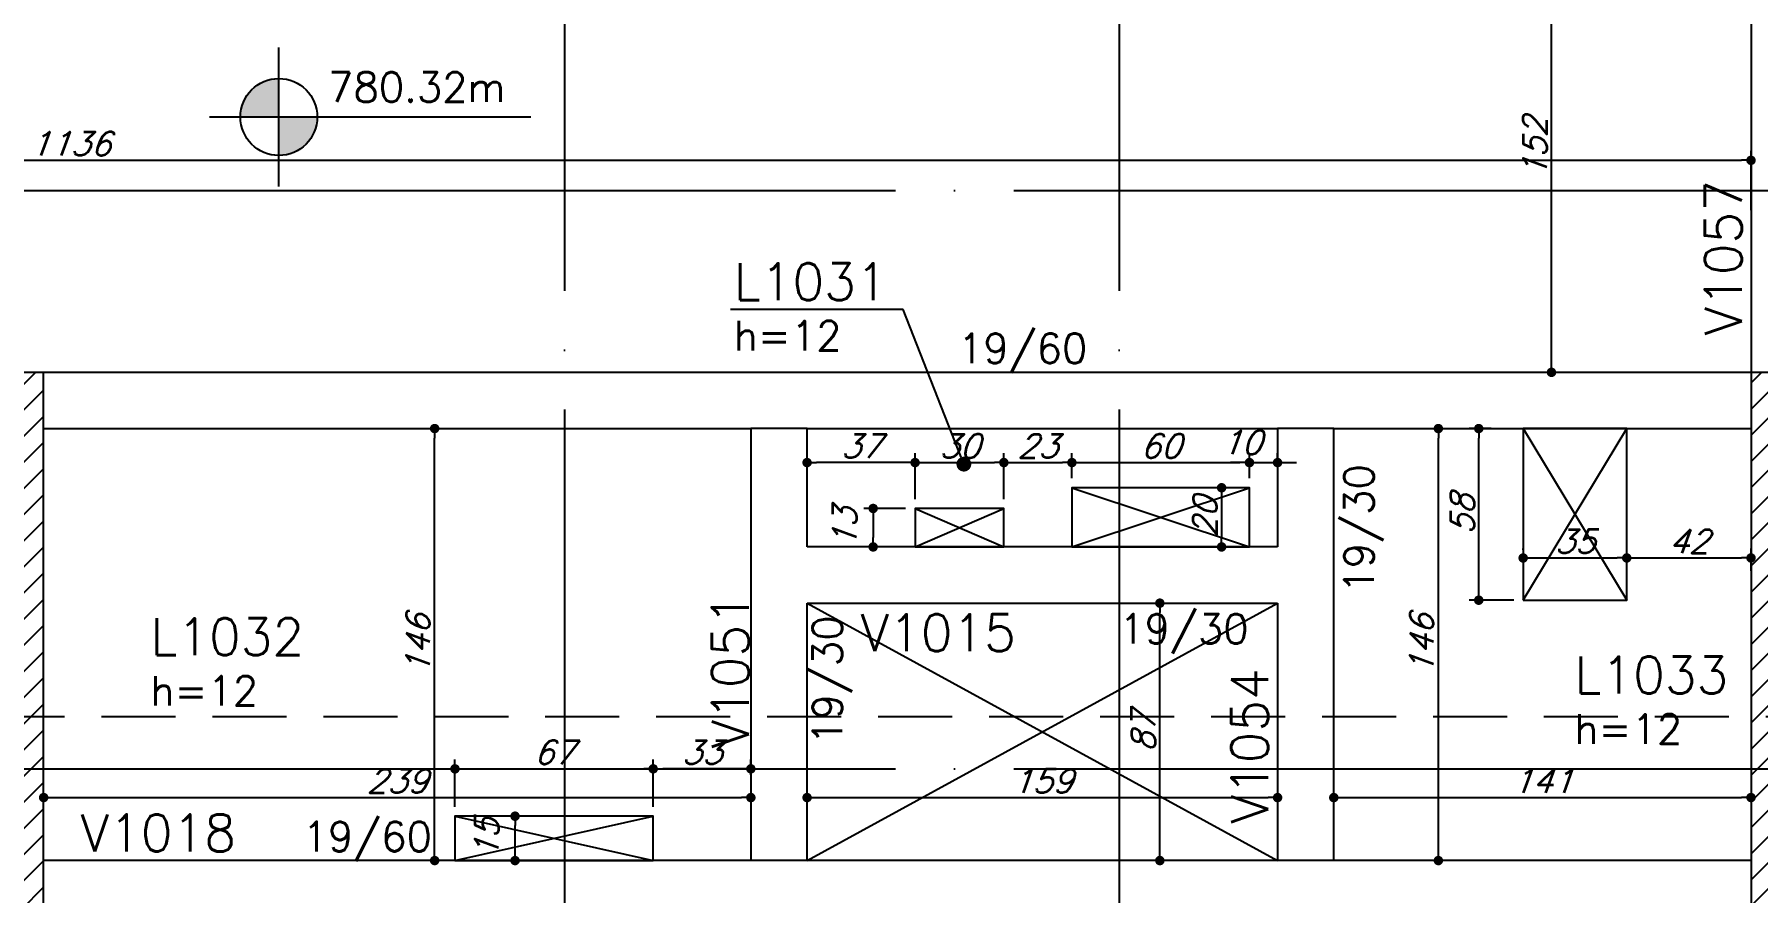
# Model space of a CAD drawing. Extents: x -4723 to 4922, y -2048 to 2452.
# Drawn here: x 16 to 598, y 318 to 608 of the extents above; entities that cross this region are included whole.
import ezdxf
from ezdxf import colors
from ezdxf.entities.mleader import LeaderData, LeaderLine
from ezdxf.enums import TextEntityAlignment as Align
from ezdxf.math import Vec2, Vec3

# ---------------------------------------------------------------- set-up
doc = ezdxf.new("R2010")
doc.units = 0
doc.header["$LTSCALE"] = 50
doc.header["$MEASUREMENT"] = 0
doc.linetypes.add('DASHED', pattern=[0.75, 0.5, -0.25])
doc.linetypes.add('EIXO', pattern=[6.8, 6, -0.4, 0, -0.4])
doc.layers.get('0').update_dxf_attribs({"linetype": 'CONTINUOUS'})
doc.layers.get('DEFPOINTS').update_dxf_attribs({"linetype": 'CONTINUOUS'})
for name, color, linetype in [('F-AUX-RED', 1, 'CONTINUOUS'), ('F-COTAS', 106, 'CONTINUOUS'), ('F-COTAS-FUROS', 50, 'CONTINUOUS'), ('F-EIXO', 12, 'EIXO'), ('F-LAJES-DIM', 2, 'CONTINUOUS'), ('F-LAJES-NOME', 4, 'CONTINUOUS'), ('F-NÍVEL-PLANTA', 2, 'CONTINUOUS'), ('F-PILARES-HACH', 174, 'CONTINUOUS'), ('F-PILARES-S', 170, 'CONTINUOUS'), ('F-TEXTO', 6, 'CONTINUOUS'), ('F-VIGAS', 3, 'CONTINUOUS'), ('F-VIGAS-DIM', 2, 'CONTINUOUS'), ('F-VIGAS-NOME', 4, 'CONTINUOUS'), ('F-VÃO', 1, 'CONTINUOUS')]:
    doc.layers.add(name, color=color, linetype=linetype)
doc.styles.add('CP-TEXT-INCL', font='simplex.shx', dxfattribs={"oblique": 20})
doc.styles.add('MCP', font='simplex.shx')
doc.styles.add('ROMANS', font='simplex.shx')
doc.styles.get("Standard").update_dxf_attribs({"font": 'simplex.shx'})
doc.dimstyles.new('CP-COTAS-50', dxfattribs={"dimscale": 0.64, "dimtxt": 12.5, "dimasz": 5, "dimexe": 5, "dimexo": 5, "dimgap": 2.5, "dimtad": 1, "dimdec": 1, "dimdsep": 46, "dimtxsty": 'CP-TEXT-INCL', "dimblk1": 'DOT', "dimblk2": 'DOT', "dimsah": 1, "dimcen": 9, "dimclrd": 256, "dimclre": 256, "dimclrt": 256, "dimadec": 0, "dimazin": 0, "dimtfac": 1, "dimtdec": 1, "dimtmove": 2, "dimatfit": 3, "dimldrblk": 'DOT', "dimfxl": 0, "dimtolj": 1, "dimarcsym": 0})

# ---------------------------------------------------------------- blocks, each defined once
blk = doc.blocks.new('Nível - Planta')
at = {"layer": 'F-NÍVEL-PLANTA'}
h = blk.add_hatch(color=71, dxfattribs=at)
h.paths.add_polyline_path([(0, 0), (0, 0.26, 0.414214), (-0.26, 0)])
h.paths.add_polyline_path([(0.26, 0), (0, 0), (0, -0.26, 0.414214)])
for p, q in [((0, -0.469), (0, 0.469)), ((-0.469, 0), (1.704, 0))]:
    blk.add_line(p, q, dxfattribs=at)
blk.add_circle((0, 0), 0.26, dxfattribs=at)
at = {"layer": 'F-TEXTO', "color": 3, "style": 'MCP'}
blk.add_attdef('NÍVEL', (0.333, 0.102), '', height=0.2, dxfattribs=at)
blk = doc.blocks.new('*U48')
at = {"layer": 'F-EIXO'}
blk.add_line((0, 0), (7285, 0), dxfattribs=at)
at = {"layer": 'F-TEXTO', "style": 'ROMANS'}
blk.add_attdef('EIXO', text='', height=17.5, dxfattribs=at).set_placement((-28.2072, 0), align=Align.MIDDLE_CENTER)
blk = doc.blocks.new('*U57')
at = {"layer": 'F-EIXO'}
blk.add_line((0, 0), (0, -2655), dxfattribs=at)
at = {"layer": 'F-TEXTO', "style": 'ROMANS'}
blk.add_attdef('EIXO', text='', height=17.5, rotation=360, dxfattribs=at).set_placement((0, 28.21), align=Align.MIDDLE_CENTER)
blk = doc.blocks.new('*U31')
at = {"layer": 'F-EIXO'}
blk.add_line((0, 0), (0, -2655), dxfattribs=at)
at = {"layer": 'F-TEXTO', "style": 'ROMANS'}
blk.add_attdef('EIXO', text='', height=17.5, rotation=360, dxfattribs=at).set_placement((0, 28.21), align=Align.MIDDLE_CENTER)
blk = doc.blocks.new('*U36')
at = {"layer": 'F-EIXO'}
blk.add_line((0, 0), (7285, 0), dxfattribs=at)
at = {"layer": 'F-TEXTO', "style": 'ROMANS'}
blk.add_attdef('EIXO', text='', height=17.5, dxfattribs=at).set_placement((-28.2072, 0), align=Align.MIDDLE_CENTER)
blk = doc.blocks.new('_DOT')
at = {"color": 0, "linetype": 'ByBlock'}
blk.add_line((-0.5, 0), (-1, 0), dxfattribs=at)
at = {"color": 0, "linetype": 'ByBlock', "const_width": 0.5}
blk.add_lwpolyline([(-0.25, 0, 1), (0.25, 0, 1)], format="xyb", close=True, dxfattribs=at)
blk = doc.blocks.new('*D170')
at = {"layer": 'DEFPOINTS', "color": 0, "linetype": 'Continuous', "transparency": 16777216}
for p in [(151.14, 474.5), (151.14, 474.5), (151.14, 328.5)]:
    blk.add_point(p, dxfattribs=at)
at = {"layer": 'F-COTAS', "linetype": 'Continuous', "lineweight": -2, "transparency": 16777216}
blk.add_line((151.14, 331.7), (151.14, 471.3), dxfattribs=at)
at = {"layer": 'F-COTAS', "linetype": 'Continuous', "lineweight": -2, "transparency": 16777216, "xscale": 3.2, "yscale": 3.2, "zscale": 3.2}
for p, rotation in [((151.14, 474.5), 90), ((151.14, 328.5), 270)]:
    blk.add_blockref('_DOT', p, dxfattribs=dict(at, rotation=rotation))
at = {"layer": 'F-COTAS', "linetype": 'Continuous', "transparency": 16777216, "insert": (145.54, 401.5), "char_height": 8, "attachment_point": 5, "rotation": 90, "style": 'CP-TEXT-INCL'}
blk.add_mtext('\\A1;146', dxfattribs=at)
blk = doc.blocks.new('*D172')
at = {"layer": 'DEFPOINTS', "color": 0, "linetype": 'Continuous', "transparency": 16777216}
for p in [(396.22, 415.5), (396.22, 415.5), (396.22, 328.5)]:
    blk.add_point(p, dxfattribs=at)
at = {"layer": 'F-COTAS', "linetype": 'Continuous', "lineweight": -2, "transparency": 16777216}
blk.add_line((396.22, 331.7), (396.22, 412.3), dxfattribs=at)
at = {"layer": 'F-COTAS', "linetype": 'Continuous', "lineweight": -2, "transparency": 16777216, "xscale": 3.2, "yscale": 3.2, "zscale": 3.2}
for p, rotation in [((396.22, 415.5), 90), ((396.22, 328.5), 270)]:
    blk.add_blockref('_DOT', p, dxfattribs=dict(at, rotation=rotation))
at = {"layer": 'F-COTAS', "linetype": 'Continuous', "transparency": 16777216, "insert": (390.62, 372), "char_height": 8, "attachment_point": 5, "rotation": 90, "style": 'CP-TEXT-INCL'}
blk.add_mtext('\\A1;87', dxfattribs=at)
blk = doc.blocks.new('*D175')
at = {"layer": 'DEFPOINTS', "color": 0, "linetype": 'Continuous', "transparency": 16777216}
for p in [(490.34, 474.5), (490.34, 474.5), (490.34, 328.5)]:
    blk.add_point(p, dxfattribs=at)
at = {"layer": 'F-COTAS', "linetype": 'Continuous', "lineweight": -2, "transparency": 16777216}
blk.add_line((490.34, 331.7), (490.34, 471.3), dxfattribs=at)
at = {"layer": 'F-COTAS', "linetype": 'Continuous', "lineweight": -2, "transparency": 16777216, "xscale": 3.2, "yscale": 3.2, "zscale": 3.2}
for p, rotation in [((490.34, 474.5), 90), ((490.34, 328.5), 270)]:
    blk.add_blockref('_DOT', p, dxfattribs=dict(at, rotation=rotation))
at = {"layer": 'F-COTAS', "linetype": 'Continuous', "transparency": 16777216, "insert": (484.74, 401.5), "char_height": 8, "attachment_point": 5, "rotation": 90, "style": 'CP-TEXT-INCL'}
blk.add_mtext('\\A1;146', dxfattribs=at)
blk = doc.blocks.new('*D176')
at = {"layer": 'DEFPOINTS', "color": 0, "linetype": 'Continuous', "transparency": 16777216}
for p in [(528.57, 645.5), (528.57, 645.5), (528.57, 493.5)]:
    blk.add_point(p, dxfattribs=at)
at = {"layer": 'F-COTAS', "linetype": 'Continuous', "lineweight": -2, "transparency": 16777216}
blk.add_line((528.57, 496.7), (528.57, 642.3), dxfattribs=at)
at = {"layer": 'F-COTAS', "linetype": 'Continuous', "lineweight": -2, "transparency": 16777216, "xscale": 3.2, "yscale": 3.2, "zscale": 3.2}
for p, rotation in [((528.57, 645.5), 90), ((528.57, 493.5), 270)]:
    blk.add_blockref('_DOT', p, dxfattribs=dict(at, rotation=rotation))
at = {"layer": 'F-COTAS', "linetype": 'Continuous', "transparency": 16777216, "insert": (522.97, 569.5), "char_height": 8, "attachment_point": 5, "rotation": 90, "style": 'CP-TEXT-INCL'}
blk.add_mtext('\\A1;152', dxfattribs=at)
blk = doc.blocks.new('*D244')
at = {"layer": 'DEFPOINTS', "color": 0, "linetype": 'Continuous', "transparency": 16777216}
for p in [(19, 349.79), (258, 349.79), (258, 349.79)]:
    blk.add_point(p, dxfattribs=at)
at = {"layer": 'F-COTAS', "linetype": 'Continuous', "lineweight": -2, "transparency": 16777216}
blk.add_line((22.2, 349.79), (254.8, 349.79), dxfattribs=at)
at = {"layer": 'F-COTAS', "linetype": 'Continuous', "lineweight": -2, "transparency": 16777216, "xscale": 3.2, "yscale": 3.2, "zscale": 3.2, "rotation": 180}
blk.add_blockref('_DOT', (19, 349.79), dxfattribs=at)
at = {"layer": 'F-COTAS', "linetype": 'Continuous', "lineweight": -2, "transparency": 16777216, "xscale": 3.2, "yscale": 3.2, "zscale": 3.2}
blk.add_blockref('_DOT', (258, 349.79), dxfattribs=at)
at = {"layer": 'F-COTAS', "linetype": 'Continuous', "transparency": 16777216, "insert": (138.5, 355.39), "char_height": 8, "attachment_point": 5, "style": 'CP-TEXT-INCL'}
blk.add_mtext('\\A1;239', dxfattribs=at)
blk = doc.blocks.new('*D245')
at = {"layer": 'DEFPOINTS', "color": 0, "linetype": 'Continuous', "transparency": 16777216}
for p in [(277, 349.79), (436, 349.79), (436, 349.79)]:
    blk.add_point(p, dxfattribs=at)
at = {"layer": 'F-COTAS', "linetype": 'Continuous', "lineweight": -2, "transparency": 16777216}
blk.add_line((280.2, 349.79), (432.8, 349.79), dxfattribs=at)
at = {"layer": 'F-COTAS', "linetype": 'Continuous', "lineweight": -2, "transparency": 16777216, "xscale": 3.2, "yscale": 3.2, "zscale": 3.2, "rotation": 180}
blk.add_blockref('_DOT', (277, 349.79), dxfattribs=at)
at = {"layer": 'F-COTAS', "linetype": 'Continuous', "lineweight": -2, "transparency": 16777216, "xscale": 3.2, "yscale": 3.2, "zscale": 3.2}
blk.add_blockref('_DOT', (436, 349.79), dxfattribs=at)
at = {"layer": 'F-COTAS', "linetype": 'Continuous', "transparency": 16777216, "insert": (356.5, 355.39), "char_height": 8, "attachment_point": 5, "style": 'CP-TEXT-INCL'}
blk.add_mtext('\\A1;159', dxfattribs=at)
blk = doc.blocks.new('*D246')
at = {"layer": 'DEFPOINTS', "color": 0, "linetype": 'Continuous', "transparency": 16777216}
for p in [(455, 349.79), (596, 349.79), (596, 349.79)]:
    blk.add_point(p, dxfattribs=at)
at = {"layer": 'F-COTAS', "linetype": 'Continuous', "lineweight": -2, "transparency": 16777216}
blk.add_line((458.2, 349.79), (592.8, 349.79), dxfattribs=at)
at = {"layer": 'F-COTAS', "linetype": 'Continuous', "lineweight": -2, "transparency": 16777216, "xscale": 3.2, "yscale": 3.2, "zscale": 3.2, "rotation": 180}
blk.add_blockref('_DOT', (455, 349.79), dxfattribs=at)
at = {"layer": 'F-COTAS', "linetype": 'Continuous', "lineweight": -2, "transparency": 16777216, "xscale": 3.2, "yscale": 3.2, "zscale": 3.2}
blk.add_blockref('_DOT', (596, 349.79), dxfattribs=at)
at = {"layer": 'F-COTAS', "linetype": 'Continuous', "transparency": 16777216, "insert": (525.5, 355.39), "char_height": 8, "attachment_point": 5, "style": 'CP-TEXT-INCL'}
blk.add_mtext('\\A1;141', dxfattribs=at)
blk = doc.blocks.new('*D249')
at = {"layer": 'DEFPOINTS', "color": 0, "linetype": 'Continuous', "transparency": 16777216}
for p in [(596, 565.16), (-540, 555.16), (596, 545.16)]:
    blk.add_point(p, dxfattribs=at)
at = {"layer": 'F-COTAS', "linetype": 'Continuous', "lineweight": -2, "transparency": 16777216}
for p, q in [((-540, 558.36), (-540, 568.36)), ((-536.8, 565.16), (592.8, 565.16)), ((596, 548.36), (596, 568.36))]:
    blk.add_line(p, q, dxfattribs=at)
at = {"layer": 'F-COTAS', "linetype": 'Continuous', "lineweight": -2, "transparency": 16777216, "xscale": 3.2, "yscale": 3.2, "zscale": 3.2, "rotation": 180}
blk.add_blockref('_DOT', (-540, 565.16), dxfattribs=at)
at = {"layer": 'F-COTAS', "linetype": 'Continuous', "lineweight": -2, "transparency": 16777216, "xscale": 3.2, "yscale": 3.2, "zscale": 3.2}
blk.add_blockref('_DOT', (596, 565.16), dxfattribs=at)
at = {"layer": 'F-COTAS', "linetype": 'Continuous', "transparency": 16777216, "insert": (28, 570.76), "char_height": 8, "attachment_point": 5, "style": 'CP-TEXT-INCL'}
blk.add_mtext('\\A1;1136', dxfattribs=at)
blk = doc.blocks.new('*U359')
at = {"layer": 'F-VÃO'}
for p, q in [((0, 0), (35, 58)), ((0, 58), (35, 0))]:
    blk.add_line(p, q, dxfattribs=at)
at = {"layer": 'F-VÃO', "color": 3}
blk.add_lwpolyline([(0, 0), (35, 0), (35, 58), (0, 58)], close=True, dxfattribs=at)
blk = doc.blocks.new('*U362')
at = {"layer": 'F-VÃO'}
for p, q in [((0, 0), (67, 15)), ((0, 15), (67, 0))]:
    blk.add_line(p, q, dxfattribs=at)
at = {"layer": 'F-VÃO', "color": 3}
blk.add_lwpolyline([(0, 0), (67, 0), (67, 15), (0, 15)], close=True, dxfattribs=at)
blk = doc.blocks.new('*D469')
at = {"layer": 'DEFPOINTS', "color": 0, "linetype": 'Continuous', "transparency": 16777216}
for p in [(519, 430.27), (554, 430.77), (554, 430.27)]:
    blk.add_point(p, dxfattribs=at)
at = {"layer": 'F-COTAS-FUROS', "linetype": 'Continuous', "lineweight": -2, "transparency": 16777216}
for p, q in [((519, 433.47), (519, 433.97)), ((554, 433.47), (554, 433.97)), ((522.2, 430.77), (550.8, 430.77))]:
    blk.add_line(p, q, dxfattribs=at)
at = {"layer": 'F-COTAS-FUROS', "linetype": 'Continuous', "lineweight": -2, "transparency": 16777216, "xscale": 3.2, "yscale": 3.2, "zscale": 3.2, "rotation": 180}
blk.add_blockref('_DOT', (519, 430.77), dxfattribs=at)
at = {"layer": 'F-COTAS-FUROS', "linetype": 'Continuous', "lineweight": -2, "transparency": 16777216, "xscale": 3.2, "yscale": 3.2, "zscale": 3.2}
blk.add_blockref('_DOT', (554, 430.77), dxfattribs=at)
at = {"layer": 'F-COTAS-FUROS', "linetype": 'Continuous', "transparency": 16777216, "insert": (536.5, 436.37), "char_height": 8, "attachment_point": 5, "style": 'CP-TEXT-INCL'}
blk.add_mtext('\\A1;35', dxfattribs=at)
blk = doc.blocks.new('*D470')
at = {"layer": 'DEFPOINTS', "color": 0, "linetype": 'Continuous', "transparency": 16777216}
for p in [(596, 430.77), (554, 423.26), (596, 423.26)]:
    blk.add_point(p, dxfattribs=at)
at = {"layer": 'F-COTAS-FUROS', "linetype": 'Continuous', "lineweight": -2, "transparency": 16777216}
for p, q in [((554, 426.46), (554, 433.97)), ((596, 426.46), (596, 433.97)), ((557.2, 430.77), (592.8, 430.77))]:
    blk.add_line(p, q, dxfattribs=at)
at = {"layer": 'F-COTAS-FUROS', "linetype": 'Continuous', "lineweight": -2, "transparency": 16777216, "xscale": 3.2, "yscale": 3.2, "zscale": 3.2, "rotation": 180}
blk.add_blockref('_DOT', (554, 430.77), dxfattribs=at)
at = {"layer": 'F-COTAS-FUROS', "linetype": 'Continuous', "lineweight": -2, "transparency": 16777216, "xscale": 3.2, "yscale": 3.2, "zscale": 3.2}
blk.add_blockref('_DOT', (596, 430.77), dxfattribs=at)
at = {"layer": 'F-COTAS-FUROS', "linetype": 'Continuous', "transparency": 16777216, "insert": (575, 436.37), "char_height": 8, "attachment_point": 5, "style": 'CP-TEXT-INCL'}
blk.add_mtext('\\A1;42', dxfattribs=at)
blk = doc.blocks.new('*D471')
at = {"layer": 'DEFPOINTS', "color": 0, "linetype": 'Continuous', "transparency": 16777216}
for p in [(503.99, 474.5), (511.38, 474.5), (519, 416.5)]:
    blk.add_point(p, dxfattribs=at)
at = {"layer": 'F-COTAS-FUROS', "linetype": 'Continuous', "lineweight": -2, "transparency": 16777216}
for p, q in [((508.18, 474.5), (500.79, 474.5)), ((503.99, 419.7), (503.99, 471.3)), ((515.8, 416.5), (500.79, 416.5))]:
    blk.add_line(p, q, dxfattribs=at)
at = {"layer": 'F-COTAS-FUROS', "linetype": 'Continuous', "lineweight": -2, "transparency": 16777216, "xscale": 3.2, "yscale": 3.2, "zscale": 3.2}
for p, rotation in [((503.99, 474.5), 90), ((503.99, 416.5), 270)]:
    blk.add_blockref('_DOT', p, dxfattribs=dict(at, rotation=rotation))
at = {"layer": 'F-COTAS-FUROS', "linetype": 'Continuous', "transparency": 16777216, "insert": (498.39, 445.5), "char_height": 8, "attachment_point": 5, "rotation": 90, "style": 'CP-TEXT-INCL'}
blk.add_mtext('\\A1;58', dxfattribs=at)
blk = doc.blocks.new('*D472')
at = {"layer": 'DEFPOINTS', "color": 0, "linetype": 'Continuous', "transparency": 16777216}
for p in [(178.31, 343.5), (179.33, 343.5), (179.33, 328.5)]:
    blk.add_point(p, dxfattribs=at)
at = {"layer": 'F-COTAS-FUROS', "linetype": 'Continuous', "lineweight": -2, "transparency": 16777216}
for p, q in [((176.13, 343.5), (175.11, 343.5)), ((178.31, 331.7), (178.31, 340.3)), ((176.13, 328.5), (175.11, 328.5))]:
    blk.add_line(p, q, dxfattribs=at)
at = {"layer": 'F-COTAS-FUROS', "linetype": 'Continuous', "lineweight": -2, "transparency": 16777216, "xscale": 3.2, "yscale": 3.2, "zscale": 3.2}
for p, rotation in [((178.31, 343.5), 90), ((178.31, 328.5), 270)]:
    blk.add_blockref('_DOT', p, dxfattribs=dict(at, rotation=rotation))
at = {"layer": 'F-COTAS-FUROS', "linetype": 'Continuous', "transparency": 16777216, "insert": (168.71, 336), "char_height": 8, "attachment_point": 5, "rotation": 90, "style": 'CP-TEXT-INCL'}
blk.add_mtext('\\A1;15', dxfattribs=at)
blk = doc.blocks.new('*D473')
at = {"layer": 'DEFPOINTS', "color": 0, "linetype": 'Continuous', "transparency": 16777216}
for p in [(225, 359.5), (158, 343.5), (225, 343.5)]:
    blk.add_point(p, dxfattribs=at)
at = {"layer": 'F-COTAS-FUROS', "linetype": 'Continuous', "lineweight": -2, "transparency": 16777216}
for p, q in [((158, 346.7), (158, 362.7)), ((225, 346.7), (225, 362.7)), ((161.2, 359.5), (221.8, 359.5))]:
    blk.add_line(p, q, dxfattribs=at)
at = {"layer": 'F-COTAS-FUROS', "linetype": 'Continuous', "lineweight": -2, "transparency": 16777216, "xscale": 3.2, "yscale": 3.2, "zscale": 3.2, "rotation": 180}
blk.add_blockref('_DOT', (158, 359.5), dxfattribs=at)
at = {"layer": 'F-COTAS-FUROS', "linetype": 'Continuous', "lineweight": -2, "transparency": 16777216, "xscale": 3.2, "yscale": 3.2, "zscale": 3.2}
blk.add_blockref('_DOT', (225, 359.5), dxfattribs=at)
at = {"layer": 'F-COTAS-FUROS', "linetype": 'Continuous', "transparency": 16777216, "insert": (191.5, 365.1), "char_height": 8, "attachment_point": 5, "style": 'CP-TEXT-INCL'}
blk.add_mtext('\\A1;67', dxfattribs=at)
blk = doc.blocks.new('*D474')
at = {"layer": 'DEFPOINTS', "color": 0, "linetype": 'Continuous', "transparency": 16777216}
for p in [(225, 359.5), (225, 354.26), (258, 354.26)]:
    blk.add_point(p, dxfattribs=at)
at = {"layer": 'F-COTAS-FUROS', "linetype": 'Continuous', "lineweight": -2, "transparency": 16777216}
for p, q in [((225, 357.46), (225, 362.7)), ((258, 357.46), (258, 362.7)), ((254.8, 359.5), (228.2, 359.5))]:
    blk.add_line(p, q, dxfattribs=at)
at = {"layer": 'F-COTAS-FUROS', "linetype": 'Continuous', "lineweight": -2, "transparency": 16777216, "xscale": 3.2, "yscale": 3.2, "zscale": 3.2, "rotation": 180}
blk.add_blockref('_DOT', (225, 359.5), dxfattribs=at)
at = {"layer": 'F-COTAS-FUROS', "linetype": 'Continuous', "lineweight": -2, "transparency": 16777216, "xscale": 3.2, "yscale": 3.2, "zscale": 3.2}
blk.add_blockref('_DOT', (258, 359.5), dxfattribs=at)
at = {"layer": 'F-COTAS-FUROS', "linetype": 'Continuous', "transparency": 16777216, "insert": (241.5, 365.1), "char_height": 8, "attachment_point": 5, "style": 'CP-TEXT-INCL'}
blk.add_mtext('\\A1;33', dxfattribs=at)
blk = doc.blocks.new('*U514')
at = {"layer": 'F-VÃO'}
for p, q in [((0, 0), (30, 13)), ((0, 13), (30, 0))]:
    blk.add_line(p, q, dxfattribs=at)
at = {"layer": 'F-VÃO', "color": 3}
blk.add_lwpolyline([(0, 0), (30, 0), (30, 13), (0, 13)], close=True, dxfattribs=at)
blk = doc.blocks.new('*U511')
at = {"layer": 'F-VÃO'}
for p, q in [((0, 0), (60, 20)), ((0, 20), (60, 0))]:
    blk.add_line(p, q, dxfattribs=at)
at = {"layer": 'F-VÃO', "color": 3}
blk.add_lwpolyline([(0, 0), (60, 0), (60, 20), (0, 20)], close=True, dxfattribs=at)
blk = doc.blocks.new('*D517')
at = {"layer": 'DEFPOINTS', "color": 0, "linetype": 'Continuous', "transparency": 16777216}
for p in [(343.5, 463.01), (313.5, 447.5), (343.5, 447.5)]:
    blk.add_point(p, dxfattribs=at)
at = {"layer": 'F-COTAS-FUROS', "linetype": 'Continuous', "lineweight": -2, "transparency": 16777216}
for p, q in [((313.5, 450.7), (313.5, 466.21)), ((343.5, 450.7), (343.5, 466.21)), ((316.7, 463.01), (340.3, 463.01))]:
    blk.add_line(p, q, dxfattribs=at)
at = {"layer": 'F-COTAS-FUROS', "linetype": 'Continuous', "lineweight": -2, "transparency": 16777216, "xscale": 3.2, "yscale": 3.2, "zscale": 3.2, "rotation": 180}
blk.add_blockref('_DOT', (313.5, 463.01), dxfattribs=at)
at = {"layer": 'F-COTAS-FUROS', "linetype": 'Continuous', "lineweight": -2, "transparency": 16777216, "xscale": 3.2, "yscale": 3.2, "zscale": 3.2}
blk.add_blockref('_DOT', (343.5, 463.01), dxfattribs=at)
at = {"layer": 'F-COTAS-FUROS', "linetype": 'Continuous', "transparency": 16777216, "insert": (328.5, 468.61), "char_height": 8, "attachment_point": 5, "style": 'CP-TEXT-INCL'}
blk.add_mtext('\\A1;30', dxfattribs=at)
blk = doc.blocks.new('*D518')
at = {"layer": 'DEFPOINTS', "color": 0, "linetype": 'Continuous', "transparency": 16777216}
for p in [(366.5, 463.01), (366.5, 454.5), (343.5, 447.5)]:
    blk.add_point(p, dxfattribs=at)
at = {"layer": 'F-COTAS-FUROS', "linetype": 'Continuous', "lineweight": -2, "transparency": 16777216}
for p, q in [((343.5, 450.7), (343.5, 466.21)), ((366.5, 457.7), (366.5, 466.21)), ((346.7, 463.01), (363.3, 463.01))]:
    blk.add_line(p, q, dxfattribs=at)
at = {"layer": 'F-COTAS-FUROS', "linetype": 'Continuous', "lineweight": -2, "transparency": 16777216, "xscale": 3.2, "yscale": 3.2, "zscale": 3.2, "rotation": 180}
blk.add_blockref('_DOT', (343.5, 463.01), dxfattribs=at)
at = {"layer": 'F-COTAS-FUROS', "linetype": 'Continuous', "lineweight": -2, "transparency": 16777216, "xscale": 3.2, "yscale": 3.2, "zscale": 3.2}
blk.add_blockref('_DOT', (366.5, 463.01), dxfattribs=at)
at = {"layer": 'F-COTAS-FUROS', "linetype": 'Continuous', "transparency": 16777216, "insert": (355, 468.61), "char_height": 8, "attachment_point": 5, "style": 'CP-TEXT-INCL'}
blk.add_mtext('\\A1;23', dxfattribs=at)
blk = doc.blocks.new('*D519')
at = {"layer": 'DEFPOINTS', "color": 0, "linetype": 'Continuous', "transparency": 16777216}
for p in [(426.5, 463.01), (366.5, 454.5), (426.5, 454.5)]:
    blk.add_point(p, dxfattribs=at)
at = {"layer": 'F-COTAS-FUROS', "linetype": 'Continuous', "lineweight": -2, "transparency": 16777216}
for p, q in [((366.5, 457.7), (366.5, 466.21)), ((426.5, 457.7), (426.5, 466.21)), ((369.7, 463.01), (423.3, 463.01))]:
    blk.add_line(p, q, dxfattribs=at)
at = {"layer": 'F-COTAS-FUROS', "linetype": 'Continuous', "lineweight": -2, "transparency": 16777216, "xscale": 3.2, "yscale": 3.2, "zscale": 3.2, "rotation": 180}
blk.add_blockref('_DOT', (366.5, 463.01), dxfattribs=at)
at = {"layer": 'F-COTAS-FUROS', "linetype": 'Continuous', "lineweight": -2, "transparency": 16777216, "xscale": 3.2, "yscale": 3.2, "zscale": 3.2}
blk.add_blockref('_DOT', (426.5, 463.01), dxfattribs=at)
at = {"layer": 'F-COTAS-FUROS', "linetype": 'Continuous', "transparency": 16777216, "insert": (396.5, 468.61), "char_height": 8, "attachment_point": 5, "style": 'CP-TEXT-INCL'}
blk.add_mtext('\\A1;60', dxfattribs=at)
blk = doc.blocks.new('*D520')
at = {"layer": 'DEFPOINTS', "color": 0, "linetype": 'Continuous', "transparency": 16777216}
for p in [(436, 463.01), (426.5, 458.52), (436, 458.52)]:
    blk.add_point(p, dxfattribs=at)
at = {"layer": 'F-COTAS-FUROS', "linetype": 'Continuous', "lineweight": -2, "transparency": 16777216}
for p, q in [((426.5, 461.72), (426.5, 466.21)), ((436, 461.72), (436, 466.21)), ((423.3, 463.01), (420.1, 463.01)), ((426.5, 463.01), (436, 463.01)), ((439.2, 463.01), (442.4, 463.01))]:
    blk.add_line(p, q, dxfattribs=at)
at = {"layer": 'F-COTAS-FUROS', "linetype": 'Continuous', "lineweight": -2, "transparency": 16777216, "xscale": 3.2, "yscale": 3.2, "zscale": 3.2}
blk.add_blockref('_DOT', (426.5, 463.01), dxfattribs=at)
at = {"layer": 'F-COTAS-FUROS', "linetype": 'Continuous', "lineweight": -2, "transparency": 16777216, "xscale": 3.2, "yscale": 3.2, "zscale": 3.2, "rotation": 180}
blk.add_blockref('_DOT', (436, 463.01), dxfattribs=at)
at = {"layer": 'F-COTAS-FUROS', "linetype": 'Continuous', "transparency": 16777216, "insert": (423.76, 469.82), "char_height": 8, "attachment_point": 5, "style": 'CP-TEXT-INCL'}
blk.add_mtext('\\A1;10', dxfattribs=at)
blk = doc.blocks.new('*D521')
at = {"layer": 'DEFPOINTS', "color": 0, "linetype": 'Continuous', "transparency": 16777216}
for p in [(277, 463.01), (277, 452.06), (313.5, 447.5)]:
    blk.add_point(p, dxfattribs=at)
at = {"layer": 'F-COTAS-FUROS', "linetype": 'Continuous', "lineweight": -2, "transparency": 16777216}
for p, q in [((277, 455.26), (277, 466.21)), ((313.5, 450.7), (313.5, 466.21)), ((310.3, 463.01), (280.2, 463.01))]:
    blk.add_line(p, q, dxfattribs=at)
at = {"layer": 'F-COTAS-FUROS', "linetype": 'Continuous', "lineweight": -2, "transparency": 16777216, "xscale": 3.2, "yscale": 3.2, "zscale": 3.2, "rotation": 180}
blk.add_blockref('_DOT', (277, 463.01), dxfattribs=at)
at = {"layer": 'F-COTAS-FUROS', "linetype": 'Continuous', "lineweight": -2, "transparency": 16777216, "xscale": 3.2, "yscale": 3.2, "zscale": 3.2}
blk.add_blockref('_DOT', (313.5, 463.01), dxfattribs=at)
at = {"layer": 'F-COTAS-FUROS', "linetype": 'Continuous', "transparency": 16777216, "insert": (295.25, 468.61), "char_height": 8, "attachment_point": 5, "style": 'CP-TEXT-INCL'}
blk.add_mtext('\\A1;37', dxfattribs=at)
blk = doc.blocks.new('*D522')
at = {"layer": 'DEFPOINTS', "color": 0, "linetype": 'Continuous', "transparency": 16777216}
for p in [(313.5, 447.5), (299.33, 434.5), (308.6, 434.5)]:
    blk.add_point(p, dxfattribs=at)
at = {"layer": 'F-COTAS-FUROS', "linetype": 'Continuous', "lineweight": -2, "transparency": 16777216}
for p, q in [((310.3, 447.5), (296.13, 447.5)), ((299.33, 444.3), (299.33, 437.7)), ((305.4, 434.5), (296.13, 434.5))]:
    blk.add_line(p, q, dxfattribs=at)
at = {"layer": 'F-COTAS-FUROS', "linetype": 'Continuous', "lineweight": -2, "transparency": 16777216, "xscale": 3.2, "yscale": 3.2, "zscale": 3.2}
for p, rotation in [((299.33, 447.5), 90), ((299.33, 434.5), 270)]:
    blk.add_blockref('_DOT', p, dxfattribs=dict(at, rotation=rotation))
at = {"layer": 'F-COTAS-FUROS', "linetype": 'Continuous', "transparency": 16777216, "insert": (289.73, 441), "char_height": 8, "attachment_point": 5, "rotation": 90, "style": 'CP-TEXT-INCL'}
blk.add_mtext('\\A1;13', dxfattribs=at)
blk = doc.blocks.new('*D523')
at = {"layer": 'DEFPOINTS', "color": 0, "linetype": 'Continuous', "transparency": 16777216}
for p in [(417.88, 454.5), (417.09, 434.5), (417.88, 434.5)]:
    blk.add_point(p, dxfattribs=at)
at = {"layer": 'F-COTAS-FUROS', "linetype": 'Continuous', "lineweight": -2, "transparency": 16777216}
for p, q in [((414.68, 454.5), (413.89, 454.5)), ((417.09, 451.3), (417.09, 437.7)), ((414.68, 434.5), (413.89, 434.5))]:
    blk.add_line(p, q, dxfattribs=at)
at = {"layer": 'F-COTAS-FUROS', "linetype": 'Continuous', "lineweight": -2, "transparency": 16777216, "xscale": 3.2, "yscale": 3.2, "zscale": 3.2}
for p, rotation in [((417.09, 454.5), 90), ((417.09, 434.5), 270)]:
    blk.add_blockref('_DOT', p, dxfattribs=dict(at, rotation=rotation))
at = {"layer": 'F-COTAS-FUROS', "linetype": 'Continuous', "transparency": 16777216, "insert": (411.49, 444.5), "char_height": 8, "attachment_point": 5, "rotation": 90, "style": 'CP-TEXT-INCL'}
blk.add_mtext('\\A1;20', dxfattribs=at)

msp = doc.modelspace()

# ---------------------------------------------------------------- hatches: boundary and pattern name
at = {"layer": 'F-PILARES-HACH', "linetype": 'Continuous'}
h = msp.add_hatch(dxfattribs=at)
h.set_pattern_fill('ANSI31', color=256, scale=50, style=0)
h.paths.add_polyline_path([(19, -24), (19, 493.5), (0, 493.5), (0, 0), (-219, 0), (-219, -24)], flags=16)
h = msp.add_hatch(dxfattribs=at)
h.set_pattern_fill('ANSI31', color=256, scale=50, style=0)
h.paths.add_polyline_path([(615, 24.5), (615, 493.5), (596, 493.5), (596, 43.5), (376, 43.5), (376, 24.5)], flags=16)

# ---------------------------------------------------------------- linework, layer by layer
at = {"layer": 'F-AUX-RED', "color": 4, "linetype": 'DASHED'}
msp.add_lwpolyline([(1.03833, 377.17591), (627.22401, 377.17591, -0.414213562), (677.22401, 327.17591), (677.22401, -1.11274, -0.414213562), (627.22401, -51.11274), (1.03833, -51.11274, -0.414213562), (-48.96167, -1.11274), (-48.96167, 327.17591, -0.414213562)], format="xyb", close=True, dxfattribs=at)
at = {"layer": 'F-PILARES-S', "linetype": 'Continuous'}
for points in [[(19, -24), (19, 493.5), (0, 493.5), (0, 0), (-219, 0), (-219, -24), (19, -24)], [(615, 24.5), (615, 493.5), (596, 493.5), (596, 43.5), (376, 43.5), (376, 24.5), (615, 24.5)]]:
    msp.add_lwpolyline(points, dxfattribs=at)
at = {"layer": 'F-VIGAS'}
for points in [[(596, 645.5), (596, 493.5)], [(267.5, 493.5), (19, 493.5)], [(445.5, 493.5), (267.5, 493.5)], [(596, 493.5), (445.5, 493.5)], [(19, 474.5), (258, 474.5)], [(258, 474.5), (258, 425)], [(277, 474.5), (258, 474.5)], [(277, 474.5), (436, 474.5)], [(277, 434.5), (277, 474.5)], [(436, 474.5), (436, 434.5)], [(455, 474.5), (436, 474.5)], [(455, 474.5), (596, 474.5)], [(455, 425), (455, 474.5)], [(436, 434.5), (277, 434.5)], [(258, 425), (258, 328.5)], [(455, 328.5), (455, 425)], [(277, 415.5), (436, 415.5)], [(277, 328.5), (277, 415.5)], [(436, 415.5), (436, 328.5)], [(258, 328.5), (19, 328.5)], [(277, 328.5), (258, 328.5)], [(436, 328.5), (277, 328.5)], [(455, 328.5), (436, 328.5)], [(596, 328.5), (455, 328.5)]]:
    msp.add_lwpolyline(points, dxfattribs=at)
at = {"layer": 'F-VÃO'}
for p, q in [((277, 328.5), (436, 415.5)), ((277, 415.5), (436, 328.5))]:
    msp.add_line(p, q, dxfattribs=at)

# ---------------------------------------------------------------- block references
at = {"layer": 'F-EIXO', "linetype": 'Continuous'}
for name, p in [('*U57', (195, 1841.3568)), ('*U31', (382.5, 1841.3568)), ('*U48', (-3734.2742, 555)), ('*U36', (-3734.2742, 359.5))]:
    msp.add_blockref(name, p, dxfattribs=at)
at = {"layer": 'F-NÍVEL-PLANTA', "linetype": 'Continuous', "xscale": 50, "yscale": 50, "zscale": 50}
msp.add_blockref('Nível - Planta', (98.47603, 579.80726), dxfattribs=at).add_auto_attribs({'NÍVEL': '780.32m'})
at = {"layer": 'F-VÃO', "linetype": 'Continuous'}
for name, p in [('*U359', (519, 416.5)), ('*U511', (366.5, 434.5)), ('*U514', (313.5, 434.5)), ('*U362', (158, 328.5))]:
    msp.add_blockref(name, p, dxfattribs=at)

# ---------------------------------------------------------------- texts
at = {"layer": 'F-LAJES-DIM', "linetype": 'Continuous', "style": 'MCP'}
for p in [(252.23494, 500.87395), (55.05503, 380.87538), (536.33185, 367.96984)]:
    msp.add_text('h=12', height=10, dxfattribs=at).set_placement(p)
at = {"layer": 'F-LAJES-NOME', "linetype": 'Continuous', "style": 'MCP'}
for s, p in [('L1031', (252.23494, 517.87395)), ('L1032', (55.05503, 397.87538)), ('L1033', (536.33185, 384.96984))]:
    msp.add_text(s, height=12.5, dxfattribs=at).set_placement(p)
at = {"layer": 'F-VIGAS-DIM', "linetype": 'Continuous', "style": 'MCP'}
for s, p in [('19/60', (328.00274, 496.625)), ('19/30', (382.5, 401.81646)), ('19/60', (106.5, 331.625))]:
    msp.add_text(s, height=10, dxfattribs=at).set_placement(p)
for p in [(468.5, 418.75), (288.8736, 367.64276)]:
    msp.add_text('19/30', height=10, rotation=90, dxfattribs=at).set_placement(p)
at = {"layer": 'F-VIGAS-NOME', "linetype": 'Continuous', "style": 'MCP'}
for s, p in [('V1057', (592.875, 506)), ('V1051', (257.29882, 366.36414)), ('V1054', (432.875, 341))]:
    msp.add_text(s, height=12.5, rotation=90, dxfattribs=at).set_placement(p)
for s, p in [('V1015', (295.08092, 399.22332)), ('V1018', (31.5, 331.625))]:
    msp.add_text(s, height=12.5, dxfattribs=at).set_placement(p)

# ---------------------------------------------------------------- dimensions: what is measured, and where the dimension line sits
at = {"layer": 'F-COTAS', "linetype": 'Continuous'}
for base, p1, p2, angle, picture, middle in [((528.56716, 645.5), (528.56716, 493.5), (528.56716, 645.5), 270, '*D176', (522.96716, 569.5)), ((596, 565.15693), (-540, 555.15693), (596, 545.15693), 180, '*D249', (28, 570.75693)), ((151.13532, 474.5), (151.13532, 328.5), (151.13532, 474.5), 270, '*D170', (145.53532, 401.5)), ((490.3443, 474.5), (490.3443, 328.5), (490.3443, 474.5), 270, '*D175', (484.7443, 401.5)), ((396.21994, 415.5), (396.21994, 328.5), (396.21994, 415.5), 270, '*D172', (390.61994, 372)), ((258, 349.78559), (19, 349.78559), (258, 349.78559), 180, '*D244', (138.5, 355.38559)), ((436, 349.78559), (277, 349.78559), (436, 349.78559), 180, '*D245', (356.5, 355.38559)), ((596, 349.78559), (455, 349.78559), (596, 349.78559), 180, '*D246', (525.5, 355.38559))]:
    dim = msp.add_linear_dim(base=base, p1=p1, p2=p2, angle=angle, dimstyle='CP-COTAS-50', dxfattribs=at)
    dim.commit()
    dim.dimension.update_dxf_attribs({"geometry": picture, "text_midpoint": middle})
at = {"layer": 'F-COTAS-FUROS', "linetype": 'Continuous'}
for base, p1, p2, picture, middle in [((277, 463.0059545013), (313.5, 447.5), (277, 452.0608912207), '*D521', (295.25, 468.6059545013)), ((343.5, 463.00595), (313.5, 447.5), (343.5, 447.5), '*D517', (328.5, 468.60595)), ((366.5, 463.00595), (343.5, 447.5), (366.5, 454.5), '*D518', (355, 468.60595)), ((426.5, 463.00595), (366.5, 454.5), (426.5, 454.5), '*D519', (396.5, 468.60595)), ((554, 430.77232), (519, 430.27112), (554, 430.27112), '*D469', (536.5, 436.37232)), ((596, 430.77232), (554, 423.26446), (596, 423.26446), '*D470', (575, 436.37232)), ((225, 359.5), (158, 343.5), (225, 343.5), '*D473', (191.5, 365.1)), ((225, 359.5), (258, 354.26349), (225, 354.26349), '*D474', (241.5, 365.1))]:
    dim = msp.add_linear_dim(base=base, p1=p1, p2=p2, dimstyle='CP-COTAS-50', override={"dimdec": 0, "dimfxl": 7.5}, dxfattribs=at)
    dim.commit()
    dim.dimension.update_dxf_attribs({"geometry": picture, "text_midpoint": middle})
dim = msp.add_linear_dim(base=(436, 463.0059545013), p1=(426.5, 458.5206291331), p2=(436, 458.5206291331), dimstyle='CP-COTAS-50', override={"dimdec": 0, "dimfxl": 7.5}, dxfattribs=at)
dim.commit()
dim.dimension.update_dxf_attribs({"geometry": '*D520', "text_midpoint": (423.755872159, 469.8203088035), "dimtype": 160})
for base, p1, p2, picture, middle in [((503.99369, 474.5), (519, 416.5), (511.38297, 474.5), '*D471', (498.39369, 445.5)), ((417.09435, 434.5), (417.88076, 454.5), (417.88076, 434.5), '*D523', (411.49435, 444.5)), ((299.32587, 434.5), (313.5, 447.5), (308.60201, 434.5), '*D522', (289.72587, 441)), ((178.3141, 343.5), (179.33229, 328.5), (179.33229, 343.5), '*D472', (168.7141, 336))]:
    dim = msp.add_linear_dim(base=base, p1=p1, p2=p2, angle=90, dimstyle='CP-COTAS-50', override={"dimdec": 0, "dimfxl": 7.5}, dxfattribs=at)
    dim.commit()
    dim.dimension.update_dxf_attribs({"geometry": picture, "text_midpoint": middle})

# ---------------------------------------------------------------- leaders
at = {"layer": 'F-AUX-RED', "linetype": 'Continuous'}
ml = msp.add_multileader_mtext('Standard', dxfattribs=at)
ml.set_content('', color=256)
ml.set_leader_properties()
ml.set_arrow_properties(name='DOT')
ml.build(insert=Vec2(0, 0))
ml.multileader.update_dxf_attribs({"text_right_attachment_type": 6, "dogleg_length": 58.30657, "arrow_head_size": 5})
ctx = ml.context
ctx.base_point, ctx.char_height, ctx.arrow_head_size, ctx.landing_gap_size, ctx.plane_origin = Vec3(251.02144, 517.29546), 5, 5, 0.09, Vec3(329.98911, 462.48157)
ctx.right_attachment, ctx.text_align_type = 6, 2
notes = []
notes.append((ctx, [(0, (1, 1, 0), (309.508, 514.79546), (-1, 0), 58.30657, [(0, [(329.98911, 462.48157)], 0, [])])]))
ctx.mtext.insert, ctx.mtext.alignment, ctx.mtext.flow_direction = Vec3(251.11144, 519.79546), 3, 5
for ctx, leaders in notes:
    for number, flags, end, landing, length, lines in leaders:
        leader = LeaderData()
        leader.index, (leader.has_last_leader_line, leader.has_dogleg_vector, leader.attachment_direction) = number, flags
        leader.last_leader_point, leader.dogleg_vector, leader.dogleg_length = Vec3(end), Vec3(landing), length
        for number, points, colour, breaks in lines:
            line = LeaderLine()
            line.index, line.vertices, line.color, line.breaks = number, Vec3.list(points), colors.encode_raw_color(colour), breaks
            leader.lines.append(line)
        ctx.leaders.append(leader)

doc.saveas('drawing.dxf')
